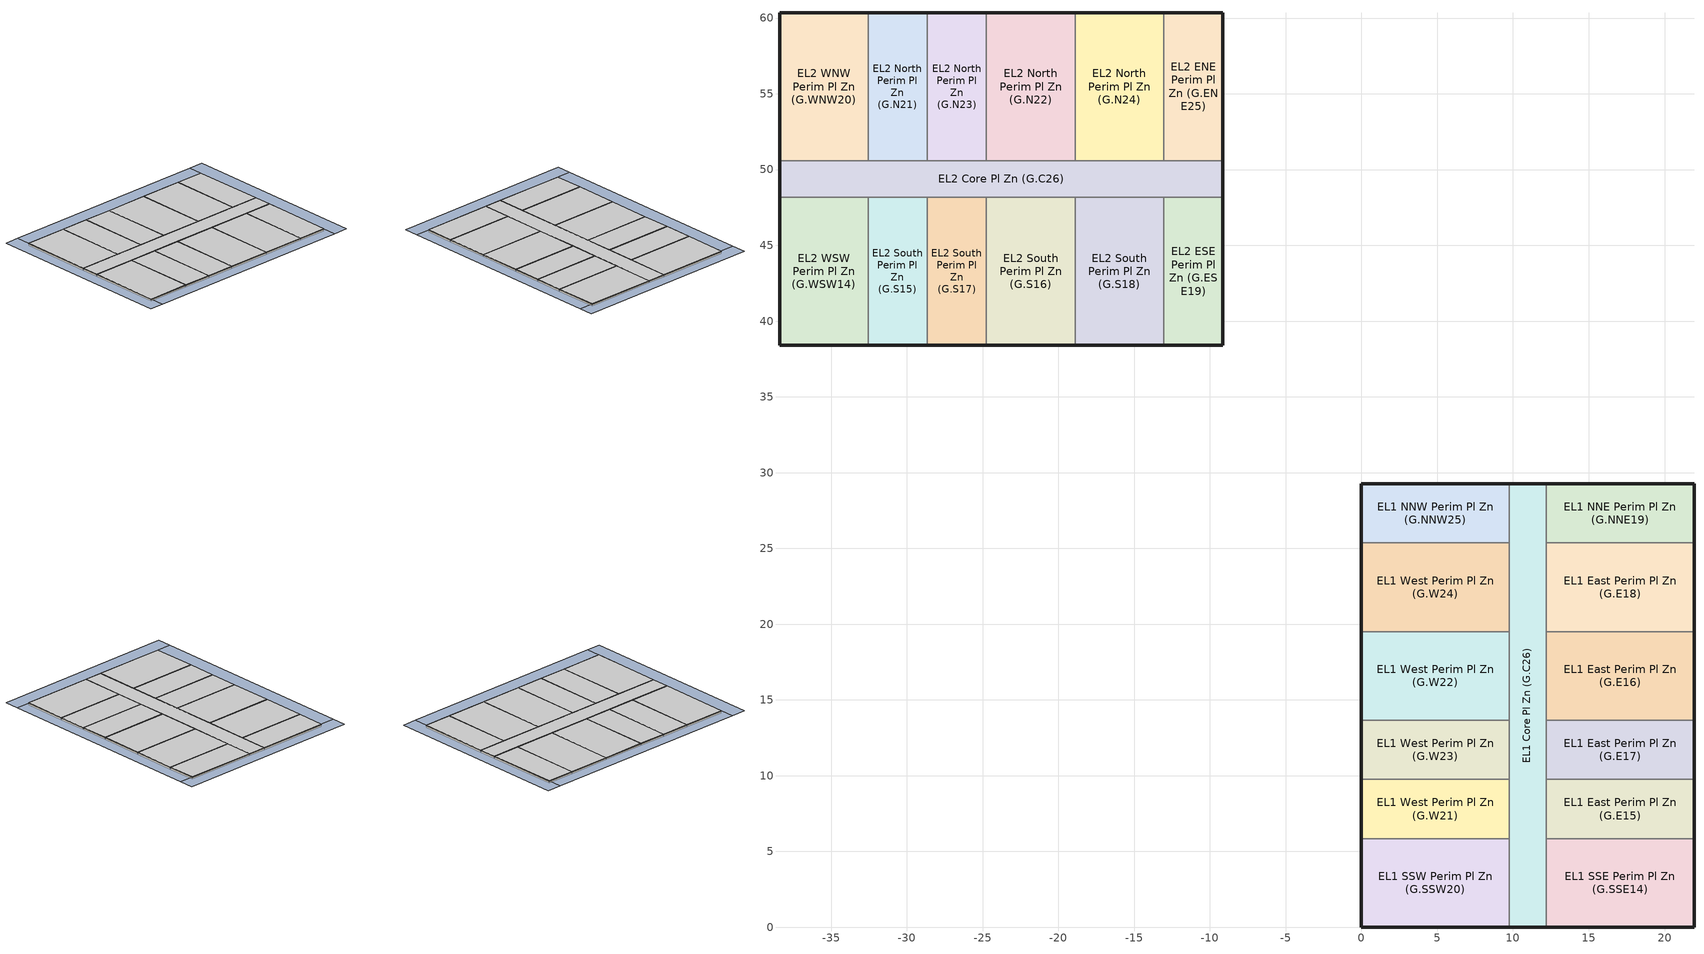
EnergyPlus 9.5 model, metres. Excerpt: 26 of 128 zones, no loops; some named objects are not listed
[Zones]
EL1 Core Pl Zn (G.C26)
 floor to EL1 Core Zn (G.C13) (EL1 Ceilg Construction-mirror): 12.19,29.26 12.19,0 9.75,0 9.75,29.26 z2.56
 wall outside (Exterior Wall): 12.19,29.26 9.75,29.26 / 9.75,0 12.19,0 z2.56:2.9
 wall to EL1 NNW Perim Pl Zn (G.NNW25) (EL1 IWall Construction-mirror): 9.75,29.26 9.75,25.36 z2.56:2.9
 wall to EL1 SSW Perim Pl Zn (G.SSW20) (EL1 IWall Construction-mirror): 9.75,5.85 9.75,0 z2.56:2.9
 wall to EL1 West Perim Pl Zn (G.W21) (EL1 IWall Construction-mirror): 9.75,9.75 9.75,5.85 z2.56:2.9
 wall to EL1 West Perim Pl Zn (G.W22) (EL1 IWall Construction-mirror): 9.75,19.51 9.75,13.66 z2.56:2.9
 wall to EL1 West Perim Pl Zn (G.W23) (EL1 IWall Construction-mirror): 9.75,13.66 9.75,9.75 z2.56:2.9
 wall to EL1 West Perim Pl Zn (G.W24) (EL1 IWall Construction-mirror): 9.75,25.36 9.75,19.51 z2.56:2.9
 wall to EL1 East Perim Pl Zn (G.E15) (EL1 IWall Construction-mirror): 12.19,5.85 12.19,9.75 z2.56:2.9
 wall to EL1 East Perim Pl Zn (G.E16) (EL1 IWall Construction-mirror): 12.19,13.66 12.19,19.51 z2.56:2.9
 wall to EL1 East Perim Pl Zn (G.E17) (EL1 IWall Construction-mirror): 12.19,9.75 12.19,13.66 z2.56:2.9
 wall to EL1 East Perim Pl Zn (G.E18) (EL1 IWall Construction-mirror): 12.19,19.51 12.19,25.36 z2.56:2.9
 wall to EL1 NNE Perim Pl Zn (G.NNE19) (EL1 IWall Construction-mirror): 12.19,25.36 12.19,29.26 z2.56:2.9
 wall to EL1 SSE Perim Pl Zn (G.SSE14) (EL1 IWall Construction-mirror): 12.19,0 12.19,5.85 z2.56:2.9
 ceiling to EL1 Core Zn (T.C39) (EL1 IFlr Construction-mirror): 9.75,29.26 9.75,0 12.19,0 12.19,29.26 z2.9
EL1 East Perim Pl Zn (G.E15)
 floor to EL1 East Perim Zn (G.E2) (EL1 Ceilg Construction-mirror): 21.95,9.75 21.95,5.85 12.19,5.85 12.19,9.75 z2.56
 wall outside (Exterior Wall): 21.95,5.85 21.95,9.75 z2.56:2.9
 wall to EL1 East Perim Pl Zn (G.E17) (EL1 IWall Construction): 21.95,9.75 12.19,9.75 z2.56:2.9
 wall to EL1 SSE Perim Pl Zn (G.SSE14) (EL1 IWall Construction-mirror): 12.19,5.85 21.95,5.85 z2.56:2.9
 ceiling to EL1 East Perim Zn (T.E28) (EL1 IFlr Construction-mirror): 12.19,9.75 12.19,5.85 21.95,5.85 21.95,9.75 z2.9
EL1 East Perim Pl Zn (G.E16)
 floor to EL1 East Perim Zn (G.E3) (EL1 Ceilg Construction-mirror): 21.95,19.51 21.95,13.66 12.19,13.66 12.19,19.51 z2.56
 wall outside (Exterior Wall): 21.95,13.66 21.95,19.51 z2.56:2.9
 wall to EL1 East Perim Pl Zn (G.E18) (EL1 IWall Construction): 21.95,19.51 12.19,19.51 z2.56:2.9
 wall to EL1 East Perim Pl Zn (G.E17) (EL1 IWall Construction): 12.19,13.66 21.95,13.66 z2.56:2.9
 ceiling to EL1 East Perim Zn (T.E29) (EL1 IFlr Construction-mirror): 12.19,19.51 12.19,13.66 21.95,13.66 21.95,19.51 z2.9
EL1 East Perim Pl Zn (G.E17)
 floor to EL1 East Perim Zn (G.E4) (EL1 Ceilg Construction-mirror): 21.95,13.66 21.95,9.75 12.19,9.75 12.19,13.66 z2.56
 wall outside (Exterior Wall): 21.95,9.75 21.95,13.66 z2.56:2.9
 ceiling to EL1 East Perim Zn (T.E30) (EL1 IFlr Construction-mirror): 12.19,13.66 12.19,9.75 21.95,9.75 21.95,13.66 z2.9
EL1 East Perim Pl Zn (G.E18)
 floor to EL1 East Perim Zn (G.E5) (EL1 Ceilg Construction-mirror): 21.95,25.36 21.95,19.51 12.19,19.51 12.19,25.36 z2.56
 wall outside (Exterior Wall): 21.95,19.51 21.95,25.36 z2.56:2.9
 wall to EL1 NNE Perim Pl Zn (G.NNE19) (EL1 IWall Construction): 21.95,25.36 12.19,25.36 z2.56:2.9
 ceiling to EL1 East Perim Zn (T.E31) (EL1 IFlr Construction-mirror): 12.19,25.36 12.19,19.51 21.95,19.51 21.95,25.36 z2.9
EL1 NNE Perim Pl Zn (G.NNE19)
 floor to EL1 NNE Perim Zn (G.NNE6) (EL1 Ceilg Construction-mirror): 21.95,29.26 21.95,25.36 12.19,25.36 12.19,29.26 z2.56
 wall outside (Exterior Wall): 21.95,25.36 21.95,29.26 12.19,29.26 z2.56:2.9
 ceiling to EL1 NNE Perim Zn (T.NNE32) (EL1 IFlr Construction-mirror): 12.19,29.26 12.19,25.36 21.95,25.36 21.95,29.26 z2.9
EL1 NNW Perim Pl Zn (G.NNW25)
 floor to EL1 NNW Perim Zn (G.NNW12) (EL1 Ceilg Construction-mirror): 9.75,29.26 9.75,25.36 0,25.36 0,29.26 z2.56
 wall outside (Exterior Wall): 9.75,29.26 0,29.26 0,25.36 z2.56:2.9
 wall to EL1 West Perim Pl Zn (G.W24) (EL1 IWall Construction-mirror): 0,25.36 9.75,25.36 z2.56:2.9
 ceiling to EL1 NNW Perim Zn (T.NNW38) (EL1 IFlr Construction-mirror): 0,29.26 0,25.36 9.75,25.36 9.75,29.26 z2.9
EL1 SSE Perim Pl Zn (G.SSE14)
 floor to EL1 SSE Perim Zn (G.SSE1) (EL1 Ceilg Construction-mirror): 21.95,5.85 21.95,0 12.19,0 12.19,5.85 z2.56
 wall outside (Exterior Wall): 12.19,0 21.95,0 21.95,5.85 z2.56:2.9
 ceiling to EL1 SSE Perim Zn (T.SSE27) (EL1 IFlr Construction-mirror): 12.19,5.85 12.19,0 21.95,0 21.95,5.85 z2.9
EL1 SSW Perim Pl Zn (G.SSW20)
 floor to EL1 SSW Perim Zn (G.SSW7) (EL1 Ceilg Construction-mirror): 9.75,5.85 9.75,0 0,0 0,5.85 z2.56
 wall outside (Exterior Wall): 0,5.85 0,0 9.75,0 z2.56:2.9
 wall to EL1 West Perim Pl Zn (G.W21) (EL1 IWall Construction): 9.75,5.85 0,5.85 z2.56:2.9
 ceiling to EL1 SSW Perim Zn (T.SSW33) (EL1 IFlr Construction-mirror): 0,5.85 0,0 9.75,0 9.75,5.85 z2.9
EL1 West Perim Pl Zn (G.W21)
 floor to EL1 West Perim Zn (G.W8) (EL1 Ceilg Construction-mirror): 9.75,9.75 9.75,5.85 0,5.85 0,9.75 z2.56
 wall outside (Exterior Wall): 0,9.75 0,5.85 z2.56:2.9
 wall to EL1 West Perim Pl Zn (G.W23) (EL1 IWall Construction): 9.75,9.75 0,9.75 z2.56:2.9
 ceiling to EL1 West Perim Zn (T.W34) (EL1 IFlr Construction-mirror): 0,9.75 0,5.85 9.75,5.85 9.75,9.75 z2.9
EL1 West Perim Pl Zn (G.W22)
 floor to EL1 West Perim Zn (G.W9) (EL1 Ceilg Construction-mirror): 9.75,19.51 9.75,13.66 0,13.66 0,19.51 z2.56
 wall outside (Exterior Wall): 0,19.51 0,13.66 z2.56:2.9
 wall to EL1 West Perim Pl Zn (G.W24) (EL1 IWall Construction): 9.75,19.51 0,19.51 z2.56:2.9
 wall to EL1 West Perim Pl Zn (G.W23) (EL1 IWall Construction): 0,13.66 9.75,13.66 z2.56:2.9
 ceiling to EL1 West Perim Zn (T.W35) (EL1 IFlr Construction-mirror): 0,19.51 0,13.66 9.75,13.66 9.75,19.51 z2.9
EL1 West Perim Pl Zn (G.W23)
 floor to EL1 West Perim Zn (G.W10) (EL1 Ceilg Construction-mirror): 9.75,13.66 9.75,9.75 0,9.75 0,13.66 z2.56
 wall outside (Exterior Wall): 0,13.66 0,9.75 z2.56:2.9
 ceiling to EL1 West Perim Zn (T.W36) (EL1 IFlr Construction-mirror): 0,13.66 0,9.75 9.75,9.75 9.75,13.66 z2.9
EL1 West Perim Pl Zn (G.W24)
 floor to EL1 West Perim Zn (G.W11) (EL1 Ceilg Construction-mirror): 9.75,25.36 9.75,19.51 0,19.51 0,25.36 z2.56
 wall outside (Exterior Wall): 0,25.36 0,19.51 z2.56:2.9
 ceiling to EL1 West Perim Zn (T.W37) (EL1 IFlr Construction-mirror): 0,25.36 0,19.51 9.75,19.51 9.75,25.36 z2.9
EL2 Core Pl Zn (G.C26)
 floor to EL2 Core Zn (G.C13) (EL1 Ceilg Construction-mirror): -9.14,50.6 -9.14,48.16 -38.4,48.16 -38.4,50.6 z2.56
 wall outside (Exterior Wall): -9.14,48.16 -9.14,50.6 / -38.4,50.6 -38.4,48.16 z2.56:2.9
 wall to EL2 ESE Perim Pl Zn (G.ESE19) (EL1 IWall Construction-mirror): -13.05,48.16 -9.14,48.16 z2.56:2.9
 wall to EL2 South Perim Pl Zn (G.S15) (EL1 IWall Construction-mirror): -32.55,48.16 -28.65,48.16 z2.56:2.9
 wall to EL2 South Perim Pl Zn (G.S16) (EL1 IWall Construction-mirror): -24.75,48.16 -18.9,48.16 z2.56:2.9
 wall to EL2 South Perim Pl Zn (G.S17) (EL1 IWall Construction-mirror): -28.65,48.16 -24.75,48.16 z2.56:2.9
 wall to EL2 South Perim Pl Zn (G.S18) (EL1 IWall Construction-mirror): -18.9,48.16 -13.05,48.16 z2.56:2.9
 wall to EL2 WSW Perim Pl Zn (G.WSW14) (EL1 IWall Construction-mirror): -38.4,48.16 -32.55,48.16 z2.56:2.9
 wall to EL2 ENE Perim Pl Zn (G.ENE25) (EL1 IWall Construction-mirror): -9.14,50.6 -13.05,50.6 z2.56:2.9
 wall to EL2 North Perim Pl Zn (G.N21) (EL1 IWall Construction-mirror): -28.65,50.6 -32.55,50.6 z2.56:2.9
 wall to EL2 North Perim Pl Zn (G.N22) (EL1 IWall Construction-mirror): -18.9,50.6 -24.75,50.6 z2.56:2.9
 wall to EL2 North Perim Pl Zn (G.N23) (EL1 IWall Construction-mirror): -24.75,50.6 -28.65,50.6 z2.56:2.9
 wall to EL2 North Perim Pl Zn (G.N24) (EL1 IWall Construction-mirror): -13.05,50.6 -18.9,50.6 z2.56:2.9
 wall to EL2 WNW Perim Pl Zn (G.WNW20) (EL1 IWall Construction-mirror): -32.55,50.6 -38.4,50.6 z2.56:2.9
 ceiling to EL2 Core Zn (T.C39) (EL1 IFlr Construction-mirror): -38.4,50.6 -38.4,48.16 -9.14,48.16 -9.14,50.6 z2.9
EL2 ENE Perim Pl Zn (G.ENE25)
 floor to EL2 ENE Perim Zn (G.ENE12) (EL1 Ceilg Construction-mirror): -9.14,60.35 -9.14,50.6 -13.05,50.6 -13.05,60.35 z2.56
 wall outside (Exterior Wall): -9.14,50.6 -9.14,60.35 -13.05,60.35 z2.56:2.9
 wall to EL2 North Perim Pl Zn (G.N24) (EL1 IWall Construction-mirror): -13.05,60.35 -13.05,50.6 z2.56:2.9
 ceiling to EL2 ENE Perim Zn (T.ENE38) (EL1 IFlr Construction-mirror): -13.05,60.35 -13.05,50.6 -9.14,50.6 -9.14,60.35 z2.9
EL2 ESE Perim Pl Zn (G.ESE19)
 floor to EL2 ESE Perim Zn (G.ESE6) (EL1 Ceilg Construction-mirror): -9.14,48.16 -9.14,38.4 -13.05,38.4 -13.05,48.16 z2.56
 wall outside (Exterior Wall): -13.05,38.4 -9.14,38.4 -9.14,48.16 z2.56:2.9
 wall to EL2 South Perim Pl Zn (G.S18) (EL1 IWall Construction-mirror): -13.05,48.16 -13.05,38.4 z2.56:2.9
 ceiling to EL2 ESE Perim Zn (T.ESE32) (EL1 IFlr Construction-mirror): -13.05,48.16 -13.05,38.4 -9.14,38.4 -9.14,48.16 z2.9
EL2 North Perim Pl Zn (G.N21)
 floor to EL2 North Perim Zn (G.N8) (EL1 Ceilg Construction-mirror): -28.65,60.35 -28.65,50.6 -32.55,50.6 -32.55,60.35 z2.56
 wall outside (Exterior Wall): -28.65,60.35 -32.55,60.35 z2.56:2.9
 wall to EL2 North Perim Pl Zn (G.N23) (EL1 IWall Construction): -28.65,50.6 -28.65,60.35 z2.56:2.9
 wall to EL2 WNW Perim Pl Zn (G.WNW20) (EL1 IWall Construction-mirror): -32.55,60.35 -32.55,50.6 z2.56:2.9
 ceiling to EL2 North Perim Zn (T.N34) (EL1 IFlr Construction-mirror): -32.55,60.35 -32.55,50.6 -28.65,50.6 -28.65,60.35 z2.9
EL2 North Perim Pl Zn (G.N22)
 floor to EL2 North Perim Zn (G.N9) (EL1 Ceilg Construction-mirror): -18.9,60.35 -18.9,50.6 -24.75,50.6 -24.75,60.35 z2.56
 wall outside (Exterior Wall): -18.9,60.35 -24.75,60.35 z2.56:2.9
 wall to EL2 North Perim Pl Zn (G.N24) (EL1 IWall Construction): -18.9,50.6 -18.9,60.35 z2.56:2.9
 wall to EL2 North Perim Pl Zn (G.N23) (EL1 IWall Construction): -24.75,60.35 -24.75,50.6 z2.56:2.9
 ceiling to EL2 North Perim Zn (T.N35) (EL1 IFlr Construction-mirror): -24.75,60.35 -24.75,50.6 -18.9,50.6 -18.9,60.35 z2.9
EL2 North Perim Pl Zn (G.N23)
 floor to EL2 North Perim Zn (G.N10) (EL1 Ceilg Construction-mirror): -24.75,60.35 -24.75,50.6 -28.65,50.6 -28.65,60.35 z2.56
 wall outside (Exterior Wall): -24.75,60.35 -28.65,60.35 z2.56:2.9
 ceiling to EL2 North Perim Zn (T.N36) (EL1 IFlr Construction-mirror): -28.65,60.35 -28.65,50.6 -24.75,50.6 -24.75,60.35 z2.9
EL2 North Perim Pl Zn (G.N24)
 floor to EL2 North Perim Zn (G.N11) (EL1 Ceilg Construction-mirror): -13.05,60.35 -13.05,50.6 -18.9,50.6 -18.9,60.35 z2.56
 wall outside (Exterior Wall): -13.05,60.35 -18.9,60.35 z2.56:2.9
 ceiling to EL2 North Perim Zn (T.N37) (EL1 IFlr Construction-mirror): -18.9,60.35 -18.9,50.6 -13.05,50.6 -13.05,60.35 z2.9
EL2 South Perim Pl Zn (G.S15)
 floor to EL2 South Perim Zn (G.S2) (EL1 Ceilg Construction-mirror): -28.65,48.16 -28.65,38.4 -32.55,38.4 -32.55,48.16 z2.56
 wall outside (Exterior Wall): -32.55,38.4 -28.65,38.4 z2.56:2.9
 wall to EL2 South Perim Pl Zn (G.S17) (EL1 IWall Construction): -28.65,38.4 -28.65,48.16 z2.56:2.9
 wall to EL2 WSW Perim Pl Zn (G.WSW14) (EL1 IWall Construction-mirror): -32.55,48.16 -32.55,38.4 z2.56:2.9
 ceiling to EL2 South Perim Zn (T.S28) (EL1 IFlr Construction-mirror): -32.55,48.16 -32.55,38.4 -28.65,38.4 -28.65,48.16 z2.9
EL2 South Perim Pl Zn (G.S16)
 floor to EL2 South Perim Zn (G.S3) (EL1 Ceilg Construction-mirror): -18.9,48.16 -18.9,38.4 -24.75,38.4 -24.75,48.16 z2.56
 wall outside (Exterior Wall): -24.75,38.4 -18.9,38.4 z2.56:2.9
 wall to EL2 South Perim Pl Zn (G.S18) (EL1 IWall Construction): -18.9,38.4 -18.9,48.16 z2.56:2.9
 wall to EL2 South Perim Pl Zn (G.S17) (EL1 IWall Construction): -24.75,48.16 -24.75,38.4 z2.56:2.9
 ceiling to EL2 South Perim Zn (T.S29) (EL1 IFlr Construction-mirror): -24.75,48.16 -24.75,38.4 -18.9,38.4 -18.9,48.16 z2.9
EL2 South Perim Pl Zn (G.S17)
 floor to EL2 South Perim Zn (G.S4) (EL1 Ceilg Construction-mirror): -24.75,48.16 -24.75,38.4 -28.65,38.4 -28.65,48.16 z2.56
 wall outside (Exterior Wall): -28.65,38.4 -24.75,38.4 z2.56:2.9
 ceiling to EL2 South Perim Zn (T.S30) (EL1 IFlr Construction-mirror): -28.65,48.16 -28.65,38.4 -24.75,38.4 -24.75,48.16 z2.9
EL2 South Perim Pl Zn (G.S18)
 floor to EL2 South Perim Zn (G.S5) (EL1 Ceilg Construction-mirror): -13.05,48.16 -13.05,38.4 -18.9,38.4 -18.9,48.16 z2.56
 wall outside (Exterior Wall): -18.9,38.4 -13.05,38.4 z2.56:2.9
 ceiling to EL2 South Perim Zn (T.S31) (EL1 IFlr Construction-mirror): -18.9,48.16 -18.9,38.4 -13.05,38.4 -13.05,48.16 z2.9
EL2 WNW Perim Pl Zn (G.WNW20)
 floor to EL2 WNW Perim Zn (G.WNW7) (EL1 Ceilg Construction-mirror): -32.55,60.35 -32.55,50.6 -38.4,50.6 -38.4,60.35 z2.56
 wall outside (Exterior Wall): -32.55,60.35 -38.4,60.35 -38.4,50.6 z2.56:2.9
 ceiling to EL2 WNW Perim Zn (T.WNW33) (EL1 IFlr Construction-mirror): -38.4,60.35 -38.4,50.6 -32.55,50.6 -32.55,60.35 z2.9
EL2 WSW Perim Pl Zn (G.WSW14)
 floor to EL2 WSW Perim Zn (G.WSW1) (EL1 Ceilg Construction-mirror): -32.55,48.16 -32.55,38.4 -38.4,38.4 -38.4,48.16 z2.56
 wall outside (Exterior Wall): -38.4,48.16 -38.4,38.4 -32.55,38.4 z2.56:2.9
 ceiling to EL2 WSW Perim Zn (T.WSW27) (EL1 IFlr Construction-mirror): -38.4,48.16 -38.4,38.4 -32.55,38.4 -32.55,48.16 z2.9
shading: -9.14,62.33 -9.14,60.35 -38.4,60.35 -38.4,62.33 z2.9; -38.4,62.33 -38.4,36.42 -40.39,36.42 -40.39,62.33 z2.9; -7.16,62.33 -7.16,36.42 -9.14,36.42 -9.14,62.33 z2.9; -9.14,38.4 -9.14,36.42 -38.4,36.42 -38.4,38.4 z2.9; 23.93,31.24 23.93,29.26 -1.98,29.26 -1.98,31.24 z2.9; 0,29.26 0,0 -1.98,0 -1.98,29.26 z2.9; 23.93,0 23.93,-1.98 -1.98,-1.98 -1.98,0 z2.9; 23.93,29.26 23.93,0 21.95,0 21.95,29.26 z2.9
[Site:Location]
Location=CA_EUREKA_USA Design_Conditions; Latitude {N+ S-}=40.8; Longitude {W- E+}=-124.17; Time Zone Relative to GMT {GMT+/-}=-8; Elevation {m}=18
[SizingPeriod:DesignDay] Day of Month=21; Dry-Bulb Temperature Range Modifier Type=DefaultMultipliers; Humidity Condition Type=Wetbulb; Barometric Pressure {Pa}=101109; Rain {Yes/No}=No; Snow on ground {Yes/No}=No; Daylight Savings Time Indicator=No
Name | Month | Day Type | Maximum Dry-Bulb Temperature {C} | Daily Dry-Bulb Temperature Range {C} | Wetbulb at Maximum Dry-Bulb {C} | Wind Speed {m/s} design conditions vs. traditional 6.71 m/s (15 mph) | Wind Direction {Degrees; N=0, S=180} | Solar Model Indicator | Clearness {0.0 to 1.1} | Wind Speed {m/s} design conditions vs. traditional 3.35 m/s (7mph) | ASHRAE Clear Sky Optical Depth for Beam Irradiance (taub) | ASHRAE Clear Sky Optical Depth for Diffuse Irradiance (taud)
CA_EUREKA Ann Htg 99.6% Condns DB | 12 | WinterDesignDay | 0.7 | 0 | 0.7 | 1.5 | 100 | ASHRAEClearSky | 0
CA_EUREKA Ann Clg .4% Condns DB=>MWB | 8 | SummerDesignDay | 20.1 | 4.5 | 15.1 |  | 320 | ASHRAETau |  | 4.2 | 0.327 | 2.581
[Site:WaterMainsTemperature]
CorrelationFromWeatherFile
[Building]
MFm+dxgf+existing: North Axis {deg}=0; Terrain=Suburbs; Loads Convergence Tolerance Value {W}=0.04; Temperature Convergence Tolerance Value {deltaC}=0.4; Solar Distribution=FullExterior; Maximum Number of Warmup Days=40; Minimum Number of Warmup Days=10
[Construction]
Exterior Wall: syn_stucco, wall_insulation_layer, OSB_7/16in, wall_consol_layer, Drywall_1/2in
EL1 IWall Construction; EL1 IWall Construction-mirror: GypBd 1/2in (GP01), EL1 IWall Cons Mat 2 (0.91), GypBd 1/2in (GP01)
EL1 IFlr Construction-mirror: Carpet & Fiber Pad (CP01), Plywd 1in (PW06)
EL1 Ceilg Construction-mirror: Drywall_1/2in, ceil_consol_layer
[Material]
Name | Roughness | Thickness {m} | Conductivity {W/m-K} | Density {kg/m3} | Specific Heat {J/kg-K}
GypBd 1/2in (GP01) | Rough | 0.0128016 | 0.160159 | 800.925 | 837.36
Plywd 1in (PW06) | Rough | 0.0252984 | 0.115363 | 544.629 | 1214.172
syn_stucco | MediumSmooth | 0.003048 | 8.65E-02 | 400 | 878.64
Drywall_1/2in | MediumSmooth | 0.0127 | 0.16009 | 800.923 | 1087.84
OSB_7/16in | MediumSmooth | 0.0111125 | 0.1163 | 544.627 | 1213.36
wall_insulation_layer | Rough | 0.0508 | 0.02884 | 120.801 | 1036.26
wall_consol_layer | Rough | 0.0767907 | 0.0419186 | 120.801 | 1036.26
ceil_consol_layer | Rough | 0.283882 | 0.0476386 | 41.9286 | 776.251
[Material:NoMass] Roughness=Rough
Name | Thermal Resistance {m2-K/W}
EL1 IWall Cons Mat 2 (0.91) | 0.160211
Carpet & Fiber Pad (CP01) | 0.366197
[OtherEquipment] Fuel Type=None; Design Level Calculation Method=EquipmentLevel; Design Level {W}=0; Fraction Radiant=0; Fraction Lost=0
Name | Zone | Schedule | Fraction Latent
SupplyDuctConductionToEL1 SSE Perim Pl Zn (G.SSE14); ReturnDuctConductionToEL1 SSE Perim Pl Zn (G.SSE14); SupplySensibleLeakageToEL1 SSE Perim Pl Zn (G.SSE14) | EL1 SSE Perim Pl Zn (G.SSE14) | EL1 SSE Perim Zn (G.SSE1) Duct Loss Sch | 0
SupplyLatentLeakageToEL1 SSE Perim Pl Zn (G.SSE14) | EL1 SSE Perim Pl Zn (G.SSE14) | EL1 SSE Perim Zn (G.SSE1) Duct Loss Sch | 1
SupplyDuctConductionToEL1 East Perim Pl Zn (G.E16); ReturnDuctConductionToEL1 East Perim Pl Zn (G.E16); SupplySensibleLeakageToEL1 East Perim Pl Zn (G.E16) | EL1 East Perim Pl Zn (G.E16) | EL1 East Perim Zn (G.E3) Duct Loss Sch | 0
SupplyLatentLeakageToEL1 East Perim Pl Zn (G.E16) | EL1 East Perim Pl Zn (G.E16) | EL1 East Perim Zn (G.E3) Duct Loss Sch | 1
SupplyDuctConductionToEL1 East Perim Pl Zn (G.E18); ReturnDuctConductionToEL1 East Perim Pl Zn (G.E18); SupplySensibleLeakageToEL1 East Perim Pl Zn (G.E18) | EL1 East Perim Pl Zn (G.E18) | EL1 East Perim Zn (G.E5) Duct Loss Sch | 0
SupplyLatentLeakageToEL1 East Perim Pl Zn (G.E18) | EL1 East Perim Pl Zn (G.E18) | EL1 East Perim Zn (G.E5) Duct Loss Sch | 1
SupplyDuctConductionToEL1 SSW Perim Pl Zn (G.SSW20); ReturnDuctConductionToEL1 SSW Perim Pl Zn (G.SSW20); SupplySensibleLeakageToEL1 SSW Perim Pl Zn (G.SSW20) | EL1 SSW Perim Pl Zn (G.SSW20) | EL1 SSW Perim Zn (G.SSW7) Duct Loss Sch | 0
SupplyLatentLeakageToEL1 SSW Perim Pl Zn (G.SSW20) | EL1 SSW Perim Pl Zn (G.SSW20) | EL1 SSW Perim Zn (G.SSW7) Duct Loss Sch | 1
SupplyDuctConductionToEL1 West Perim Pl Zn (G.W22); ReturnDuctConductionToEL1 West Perim Pl Zn (G.W22); SupplySensibleLeakageToEL1 West Perim Pl Zn (G.W22) | EL1 West Perim Pl Zn (G.W22) | EL1 West Perim Zn (G.W9) Duct Loss Sch | 0
SupplyLatentLeakageToEL1 West Perim Pl Zn (G.W22) | EL1 West Perim Pl Zn (G.W22) | EL1 West Perim Zn (G.W9) Duct Loss Sch | 1
SupplyDuctConductionToEL1 West Perim Pl Zn (G.W24); ReturnDuctConductionToEL1 West Perim Pl Zn (G.W24); SupplySensibleLeakageToEL1 West Perim Pl Zn (G.W24) | EL1 West Perim Pl Zn (G.W24) | EL1 West Perim Zn (G.W11) Duct Loss Sch | 0
SupplyLatentLeakageToEL1 West Perim Pl Zn (G.W24) | EL1 West Perim Pl Zn (G.W24) | EL1 West Perim Zn (G.W11) Duct Loss Sch | 1
SupplyDuctConductionToEL2 WSW Perim Pl Zn (G.WSW14); ReturnDuctConductionToEL2 WSW Perim Pl Zn (G.WSW14); SupplySensibleLeakageToEL2 WSW Perim Pl Zn (G.WSW14) | EL2 WSW Perim Pl Zn (G.WSW14) | EL2 WSW Perim Zn (G.WSW1) Duct Loss Sch | 0
SupplyLatentLeakageToEL2 WSW Perim Pl Zn (G.WSW14) | EL2 WSW Perim Pl Zn (G.WSW14) | EL2 WSW Perim Zn (G.WSW1) Duct Loss Sch | 1
SupplyDuctConductionToEL2 South Perim Pl Zn (G.S16); ReturnDuctConductionToEL2 South Perim Pl Zn (G.S16); SupplySensibleLeakageToEL2 South Perim Pl Zn (G.S16) | EL2 South Perim Pl Zn (G.S16) | EL2 South Perim Zn (G.S3) Duct Loss Sch | 0
SupplyLatentLeakageToEL2 South Perim Pl Zn (G.S16) | EL2 South Perim Pl Zn (G.S16) | EL2 South Perim Zn (G.S3) Duct Loss Sch | 1
SupplyDuctConductionToEL2 South Perim Pl Zn (G.S18); ReturnDuctConductionToEL2 South Perim Pl Zn (G.S18); SupplySensibleLeakageToEL2 South Perim Pl Zn (G.S18) | EL2 South Perim Pl Zn (G.S18) | EL2 South Perim Zn (G.S5) Duct Loss Sch | 0
SupplyLatentLeakageToEL2 South Perim Pl Zn (G.S18) | EL2 South Perim Pl Zn (G.S18) | EL2 South Perim Zn (G.S5) Duct Loss Sch | 1
SupplyDuctConductionToEL2 North Perim Pl Zn (G.N24); ReturnDuctConductionToEL2 North Perim Pl Zn (G.N24); SupplySensibleLeakageToEL2 North Perim Pl Zn (G.N24) | EL2 North Perim Pl Zn (G.N24) | EL2 North Perim Zn (G.N11) Duct Loss Sch | 0
SupplyLatentLeakageToEL2 North Perim Pl Zn (G.N24) | EL2 North Perim Pl Zn (G.N24) | EL2 North Perim Zn (G.N11) Duct Loss Sch | 1
SupplyDuctConductionToEL2 North Perim Pl Zn (G.N22); ReturnDuctConductionToEL2 North Perim Pl Zn (G.N22); SupplySensibleLeakageToEL2 North Perim Pl Zn (G.N22) | EL2 North Perim Pl Zn (G.N22) | EL2 North Perim Zn (G.N9) Duct Loss Sch | 0
SupplyLatentLeakageToEL2 North Perim Pl Zn (G.N22) | EL2 North Perim Pl Zn (G.N22) | EL2 North Perim Zn (G.N9) Duct Loss Sch | 1
SupplyDuctConductionToEL2 WNW Perim Pl Zn (G.WNW20); ReturnDuctConductionToEL2 WNW Perim Pl Zn (G.WNW20); SupplySensibleLeakageToEL2 WNW Perim Pl Zn (G.WNW20) | EL2 WNW Perim Pl Zn (G.WNW20) | EL2 WNW Perim Zn (G.WNW7) Duct Loss Sch | 0
SupplyLatentLeakageToEL2 WNW Perim Pl Zn (G.WNW20) | EL2 WNW Perim Pl Zn (G.WNW20) | EL2 WNW Perim Zn (G.WNW7) Duct Loss Sch | 1
[EnergyManagementSystem:Actuator]
Qleak_sToEL2NorthPerimPlZnGN22: SupplySensibleLeakageToEL2 North Perim Pl Zn (G.N22); OtherEquipment; Power Level
LatentLeakageToEL2NorthPerimPlZnGN22: SupplyLatentLeakageToEL2 North Perim Pl Zn (G.N22); OtherEquipment; Power Level
Qleak_r_sDXFGEL2G_N9: ReturnSensibleLeakageEquipDXFG EL2 G_N9; OtherEquipment; Power Level
Qleak_r_lDXFGEL2G_N9: ReturnLatentLeakageEquipDXFG EL2 G_N9; OtherEquipment; Power Level
VEL2NorthPerimPlZnGN22ToEL2NorthPerimZnGN9: EL2 North Perim Pl Zn (G.N22)ToEL2 North Perim Zn (G.N9)Mixing; ZoneMixing; Air Exchange Flow Rate
VEL2NorthPerimZnGN9ToEL2NorthPerimPlZnGN22: EL2 North Perim Zn (G.N9)ToEL2 North Perim Pl Zn (G.N22)Mixing; ZoneMixing; Air Exchange Flow Rate
Qleak_s_sEL2NorthPerimZnTN35: SupplySensibleLeakageToEL2 North Perim Zn (T.N35); OtherEquipment; Power Level
Qleak_s_lEL2NorthPerimZnTN35: SupplyLatentLeakageToEL2 North Perim Zn (T.N35); OtherEquipment; Power Level
Qduct_sToEL2NorthPerimZnTN35: SupplyDuctConductionToEL2 North Perim Zn (T.N35); OtherEquipment; Power Level
Qduct_sToEL2NorthPerimAtZnTN48: SupplyDuctConductionToEL2 North Perim At Zn (T.N48); OtherEquipment; Power Level
Qduct_rToPlenumDXFGEL2T_N35: ReturnDuctConductionToPlenumDXFG EL2 T_N35; OtherEquipment; Power Level
Qduct_rToEL2NorthPerimAtZnTN48: ReturnDuctConductionToEL2 North Perim At Zn (T.N48); OtherEquipment; Power Level
Qleak_sToEL2NorthPerimAtZnTN48: SupplySensibleLeakageToEL2 North Perim At Zn (T.N48); OtherEquipment; Power Level
LatentLeakageToEL2NorthPerimAtZnTN48: SupplyLatentLeakageToEL2 North Perim At Zn (T.N48); OtherEquipment; Power Level
Qleak_r_sDXFGEL2T_N35: ReturnSensibleLeakageEquipDXFG EL2 T_N35; OtherEquipment; Power Level
Qleak_r_lDXFGEL2T_N35: ReturnLatentLeakageEquipDXFG EL2 T_N35; OtherEquipment; Power Level
VEL2NorthPerimAtZnTN48ToEL2NorthPerimZnTN35: EL2 North Perim At Zn (T.N48)ToEL2 North Perim Zn (T.N35)Mixing; ZoneMixing; Air Exchange Flow Rate
VEL2NorthPerimZnTN35ToEL2NorthPerimAtZnTN48: EL2 North Perim Zn (T.N35)ToEL2 North Perim At Zn (T.N48)Mixing; ZoneMixing; Air Exchange Flow Rate
Qleak_s_sEL2WNWPerimZnGWNW7: SupplySensibleLeakageToEL2 WNW Perim Zn (G.WNW7); OtherEquipment; Power Level
Qleak_s_lEL2WNWPerimZnGWNW7: SupplyLatentLeakageToEL2 WNW Perim Zn (G.WNW7); OtherEquipment; Power Level
Qduct_sToEL2WNWPerimZnGWNW7: SupplyDuctConductionToEL2 WNW Perim Zn (G.WNW7); OtherEquipment; Power Level
Qduct_sToEL2WNWPerimPlZnGWNW20: SupplyDuctConductionToEL2 WNW Perim Pl Zn (G.WNW20); OtherEquipment; Power Level
Qduct_rToPlenumDXFGEL2G_WNW7: ReturnDuctConductionToPlenumDXFG EL2 G_WNW7; OtherEquipment; Power Level
Qduct_rToEL2WNWPerimPlZnGWNW20: ReturnDuctConductionToEL2 WNW Perim Pl Zn (G.WNW20); OtherEquipment; Power Level
Qleak_sToEL2WNWPerimPlZnGWNW20: SupplySensibleLeakageToEL2 WNW Perim Pl Zn (G.WNW20); OtherEquipment; Power Level
LatentLeakageToEL2WNWPerimPlZnGWNW20: SupplyLatentLeakageToEL2 WNW Perim Pl Zn (G.WNW20); OtherEquipment; Power Level
Qleak_r_sDXFGEL2G_WNW7: ReturnSensibleLeakageEquipDXFG EL2 G_WNW7; OtherEquipment; Power Level
Qleak_r_lDXFGEL2G_WNW7: ReturnLatentLeakageEquipDXFG EL2 G_WNW7; OtherEquipment; Power Level
VEL2WNWPerimPlZnGWNW20ToEL2WNWPerimZnGWNW7: EL2 WNW Perim Pl Zn (G.WNW20)ToEL2 WNW Perim Zn (G.WNW7)Mixing; ZoneMixing; Air Exchange Flow Rate
VEL2WNWPerimZnGWNW7ToEL2WNWPerimPlZnGWNW20: EL2 WNW Perim Zn (G.WNW7)ToEL2 WNW Perim Pl Zn (G.WNW20)Mixing; ZoneMixing; Air Exchange Flow Rate
Qleak_s_sEL2WNWPerimZnTWNW33: SupplySensibleLeakageToEL2 WNW Perim Zn (T.WNW33); OtherEquipment; Power Level
Qleak_s_lEL2WNWPerimZnTWNW33: SupplyLatentLeakageToEL2 WNW Perim Zn (T.WNW33); OtherEquipment; Power Level
Qduct_sToEL2WNWPerimZnTWNW33: SupplyDuctConductionToEL2 WNW Perim Zn (T.WNW33); OtherEquipment; Power Level
Qduct_sToEL2WNWPerimAtZnTWNW46: SupplyDuctConductionToEL2 WNW Perim At Zn (T.WNW46); OtherEquipment; Power Level
Qduct_rToPlenumDXFGEL2T_WNW33: ReturnDuctConductionToPlenumDXFG EL2 T_WNW33; OtherEquipment; Power Level
Qduct_rToEL2WNWPerimAtZnTWNW46: ReturnDuctConductionToEL2 WNW Perim At Zn (T.WNW46); OtherEquipment; Power Level
Qleak_sToEL2WNWPerimAtZnTWNW46: SupplySensibleLeakageToEL2 WNW Perim At Zn (T.WNW46); OtherEquipment; Power Level
LatentLeakageToEL2WNWPerimAtZnTWNW46: SupplyLatentLeakageToEL2 WNW Perim At Zn (T.WNW46); OtherEquipment; Power Level
Qleak_r_sDXFGEL2T_WNW33: ReturnSensibleLeakageEquipDXFG EL2 T_WNW33; OtherEquipment; Power Level
Qleak_r_lDXFGEL2T_WNW33: ReturnLatentLeakageEquipDXFG EL2 T_WNW33; OtherEquipment; Power Level
VEL2WNWPerimAtZnTWNW46ToEL2WNWPerimZnTWNW33: EL2 WNW Perim At Zn (T.WNW46)ToEL2 WNW Perim Zn (T.WNW33)Mixing; ZoneMixing; Air Exchange Flow Rate
VEL2WNWPerimZnTWNW33ToEL2WNWPerimAtZnTWNW46: EL2 WNW Perim Zn (T.WNW33)ToEL2 WNW Perim At Zn (T.WNW46)Mixing; ZoneMixing; Air Exchange Flow Rate
[ZoneMixing] Design Flow Rate Calculation Method=Flow/Zone; Design Flow Rate (set by EMS)=0
Name | Zone | Schedule | Source Zone
EL1 SSE Perim Pl Zn (G.SSE14)ToEL1 SSE Perim Zn (G.SSE1)Mixing | EL1 SSE Perim Zn (G.SSE1) | EL1 SSE Perim Zn (G.SSE1) Duct Loss Sch | EL1 SSE Perim Pl Zn (G.SSE14)
EL1 SSE Perim Zn (G.SSE1)ToEL1 SSE Perim Pl Zn (G.SSE14)Mixing | EL1 SSE Perim Pl Zn (G.SSE14) | EL1 SSE Perim Zn (G.SSE1) Duct Loss Sch | EL1 SSE Perim Zn (G.SSE1)
EL1 East Perim Pl Zn (G.E16)ToEL1 East Perim Zn (G.E3)Mixing | EL1 East Perim Zn (G.E3) | EL1 East Perim Zn (G.E3) Duct Loss Sch | EL1 East Perim Pl Zn (G.E16)
EL1 East Perim Zn (G.E3)ToEL1 East Perim Pl Zn (G.E16)Mixing | EL1 East Perim Pl Zn (G.E16) | EL1 East Perim Zn (G.E3) Duct Loss Sch | EL1 East Perim Zn (G.E3)
EL1 East Perim Pl Zn (G.E18)ToEL1 East Perim Zn (G.E5)Mixing | EL1 East Perim Zn (G.E5) | EL1 East Perim Zn (G.E5) Duct Loss Sch | EL1 East Perim Pl Zn (G.E18)
EL1 East Perim Zn (G.E5)ToEL1 East Perim Pl Zn (G.E18)Mixing | EL1 East Perim Pl Zn (G.E18) | EL1 East Perim Zn (G.E5) Duct Loss Sch | EL1 East Perim Zn (G.E5)
EL1 SSW Perim Pl Zn (G.SSW20)ToEL1 SSW Perim Zn (G.SSW7)Mixing | EL1 SSW Perim Zn (G.SSW7) | EL1 SSW Perim Zn (G.SSW7) Duct Loss Sch | EL1 SSW Perim Pl Zn (G.SSW20)
EL1 SSW Perim Zn (G.SSW7)ToEL1 SSW Perim Pl Zn (G.SSW20)Mixing | EL1 SSW Perim Pl Zn (G.SSW20) | EL1 SSW Perim Zn (G.SSW7) Duct Loss Sch | EL1 SSW Perim Zn (G.SSW7)
EL1 West Perim Pl Zn (G.W22)ToEL1 West Perim Zn (G.W9)Mixing | EL1 West Perim Zn (G.W9) | EL1 West Perim Zn (G.W9) Duct Loss Sch | EL1 West Perim Pl Zn (G.W22)
EL1 West Perim Zn (G.W9)ToEL1 West Perim Pl Zn (G.W22)Mixing | EL1 West Perim Pl Zn (G.W22) | EL1 West Perim Zn (G.W9) Duct Loss Sch | EL1 West Perim Zn (G.W9)
EL1 West Perim Pl Zn (G.W24)ToEL1 West Perim Zn (G.W11)Mixing | EL1 West Perim Zn (G.W11) | EL1 West Perim Zn (G.W11) Duct Loss Sch | EL1 West Perim Pl Zn (G.W24)
EL1 West Perim Zn (G.W11)ToEL1 West Perim Pl Zn (G.W24)Mixing | EL1 West Perim Pl Zn (G.W24) | EL1 West Perim Zn (G.W11) Duct Loss Sch | EL1 West Perim Zn (G.W11)
EL2 WSW Perim Pl Zn (G.WSW14)ToEL2 WSW Perim Zn (G.WSW1)Mixing | EL2 WSW Perim Zn (G.WSW1) | EL2 WSW Perim Zn (G.WSW1) Duct Loss Sch | EL2 WSW Perim Pl Zn (G.WSW14)
EL2 WSW Perim Zn (G.WSW1)ToEL2 WSW Perim Pl Zn (G.WSW14)Mixing | EL2 WSW Perim Pl Zn (G.WSW14) | EL2 WSW Perim Zn (G.WSW1) Duct Loss Sch | EL2 WSW Perim Zn (G.WSW1)
EL2 South Perim Pl Zn (G.S16)ToEL2 South Perim Zn (G.S3)Mixing | EL2 South Perim Zn (G.S3) | EL2 South Perim Zn (G.S3) Duct Loss Sch | EL2 South Perim Pl Zn (G.S16)
EL2 South Perim Zn (G.S3)ToEL2 South Perim Pl Zn (G.S16)Mixing | EL2 South Perim Pl Zn (G.S16) | EL2 South Perim Zn (G.S3) Duct Loss Sch | EL2 South Perim Zn (G.S3)
EL2 South Perim Pl Zn (G.S18)ToEL2 South Perim Zn (G.S5)Mixing | EL2 South Perim Zn (G.S5) | EL2 South Perim Zn (G.S5) Duct Loss Sch | EL2 South Perim Pl Zn (G.S18)
EL2 South Perim Zn (G.S5)ToEL2 South Perim Pl Zn (G.S18)Mixing | EL2 South Perim Pl Zn (G.S18) | EL2 South Perim Zn (G.S5) Duct Loss Sch | EL2 South Perim Zn (G.S5)
EL2 North Perim Pl Zn (G.N24)ToEL2 North Perim Zn (G.N11)Mixing | EL2 North Perim Zn (G.N11) | EL2 North Perim Zn (G.N11) Duct Loss Sch | EL2 North Perim Pl Zn (G.N24)
EL2 North Perim Zn (G.N11)ToEL2 North Perim Pl Zn (G.N24)Mixing | EL2 North Perim Pl Zn (G.N24) | EL2 North Perim Zn (G.N11) Duct Loss Sch | EL2 North Perim Zn (G.N11)
EL2 North Perim Pl Zn (G.N22)ToEL2 North Perim Zn (G.N9)Mixing | EL2 North Perim Zn (G.N9) | EL2 North Perim Zn (G.N9) Duct Loss Sch | EL2 North Perim Pl Zn (G.N22)
EL2 North Perim Zn (G.N9)ToEL2 North Perim Pl Zn (G.N22)Mixing | EL2 North Perim Pl Zn (G.N22) | EL2 North Perim Zn (G.N9) Duct Loss Sch | EL2 North Perim Zn (G.N9)
EL2 WNW Perim Pl Zn (G.WNW20)ToEL2 WNW Perim Zn (G.WNW7)Mixing | EL2 WNW Perim Zn (G.WNW7) | EL2 WNW Perim Zn (G.WNW7) Duct Loss Sch | EL2 WNW Perim Pl Zn (G.WNW20)
EL2 WNW Perim Zn (G.WNW7)ToEL2 WNW Perim Pl Zn (G.WNW20)Mixing | EL2 WNW Perim Pl Zn (G.WNW20) | EL2 WNW Perim Zn (G.WNW7) Duct Loss Sch | EL2 WNW Perim Zn (G.WNW7)
[EnergyManagementSystem:Sensor]
AHZone_TEL1SSEPerimZnGSSE1: EL1 SSE Perim Pl Zn (G.SSE14); Zone Air Temperature
AHZone_WEL1SSEPerimZnGSSE1: EL1 SSE Perim Pl Zn (G.SSE14); Zone Mean Air Humidity Ratio
AHZone_TEL1EastPerimZnGE3: EL1 East Perim Pl Zn (G.E16); Zone Air Temperature
AHZone_WEL1EastPerimZnGE3: EL1 East Perim Pl Zn (G.E16); Zone Mean Air Humidity Ratio
AHZone_TEL1EastPerimZnGE5: EL1 East Perim Pl Zn (G.E18); Zone Air Temperature
AHZone_WEL1EastPerimZnGE5: EL1 East Perim Pl Zn (G.E18); Zone Mean Air Humidity Ratio
AHZone_TEL1SSWPerimZnGSSW7: EL1 SSW Perim Pl Zn (G.SSW20); Zone Air Temperature
AHZone_WEL1SSWPerimZnGSSW7: EL1 SSW Perim Pl Zn (G.SSW20); Zone Mean Air Humidity Ratio
AHZone_TEL1WestPerimZnGW9: EL1 West Perim Pl Zn (G.W22); Zone Air Temperature
AHZone_WEL1WestPerimZnGW9: EL1 West Perim Pl Zn (G.W22); Zone Mean Air Humidity Ratio
AHZone_TEL1WestPerimZnGW11: EL1 West Perim Pl Zn (G.W24); Zone Air Temperature
AHZone_WEL1WestPerimZnGW11: EL1 West Perim Pl Zn (G.W24); Zone Mean Air Humidity Ratio
AHZone_TEL2WSWPerimZnGWSW1: EL2 WSW Perim Pl Zn (G.WSW14); Zone Air Temperature
AHZone_WEL2WSWPerimZnGWSW1: EL2 WSW Perim Pl Zn (G.WSW14); Zone Mean Air Humidity Ratio
AHZone_TEL2SouthPerimZnGS3: EL2 South Perim Pl Zn (G.S16); Zone Air Temperature
AHZone_WEL2SouthPerimZnGS3: EL2 South Perim Pl Zn (G.S16); Zone Mean Air Humidity Ratio
AHZone_TEL2SouthPerimZnGS5: EL2 South Perim Pl Zn (G.S18); Zone Air Temperature
AHZone_WEL2SouthPerimZnGS5: EL2 South Perim Pl Zn (G.S18); Zone Mean Air Humidity Ratio
AHZone_TEL2NorthPerimZnGN11: EL2 North Perim Pl Zn (G.N24); Zone Air Temperature
AHZone_WEL2NorthPerimZnGN11: EL2 North Perim Pl Zn (G.N24); Zone Mean Air Humidity Ratio
AHZone_TEL2NorthPerimZnGN9: EL2 North Perim Pl Zn (G.N22); Zone Air Temperature
AHZone_WEL2NorthPerimZnGN9: EL2 North Perim Pl Zn (G.N22); Zone Mean Air Humidity Ratio
AHZone_TEL2WNWPerimZnGWNW7: EL2 WNW Perim Pl Zn (G.WNW20); Zone Air Temperature
AHZone_WEL2WNWPerimZnGWNW7: EL2 WNW Perim Pl Zn (G.WNW20); Zone Mean Air Humidity Ratio
[EnergyManagementSystem:ProgramCallingManager]
DuctLeakageCallingManagerEL1SSEPerimZnGSSE1: EndOfSystemTimestepAfterHVACReporting; DuctLeakageProgramEL1SSEPerimZnGSSE1
DuctLeakageCallingManagerEL1SSEPerimZnTSSE27: EndOfSystemTimestepAfterHVACReporting; DuctLeakageProgramEL1SSEPerimZnTSSE27
DuctLeakageCallingManagerEL1EastPerimZnGE3: EndOfSystemTimestepAfterHVACReporting; DuctLeakageProgramEL1EastPerimZnGE3
DuctLeakageCallingManagerEL1EastPerimZnTE29: EndOfSystemTimestepAfterHVACReporting; DuctLeakageProgramEL1EastPerimZnTE29
DuctLeakageCallingManagerEL1EastPerimZnGE5: EndOfSystemTimestepAfterHVACReporting; DuctLeakageProgramEL1EastPerimZnGE5
DuctLeakageCallingManagerEL1EastPerimZnTE31: EndOfSystemTimestepAfterHVACReporting; DuctLeakageProgramEL1EastPerimZnTE31
DuctLeakageCallingManagerEL1SSWPerimZnGSSW7: EndOfSystemTimestepAfterHVACReporting; DuctLeakageProgramEL1SSWPerimZnGSSW7
DuctLeakageCallingManagerEL1SSWPerimZnTSSW33: EndOfSystemTimestepAfterHVACReporting; DuctLeakageProgramEL1SSWPerimZnTSSW33
DuctLeakageCallingManagerEL1WestPerimZnGW9: EndOfSystemTimestepAfterHVACReporting; DuctLeakageProgramEL1WestPerimZnGW9
DuctLeakageCallingManagerEL1WestPerimZnTW35: EndOfSystemTimestepAfterHVACReporting; DuctLeakageProgramEL1WestPerimZnTW35
DuctLeakageCallingManagerEL1WestPerimZnGW11: EndOfSystemTimestepAfterHVACReporting; DuctLeakageProgramEL1WestPerimZnGW11
DuctLeakageCallingManagerEL1WestPerimZnTW37: EndOfSystemTimestepAfterHVACReporting; DuctLeakageProgramEL1WestPerimZnTW37
DuctLeakageCallingManagerEL2WSWPerimZnGWSW1: EndOfSystemTimestepAfterHVACReporting; DuctLeakageProgramEL2WSWPerimZnGWSW1
DuctLeakageCallingManagerEL2WSWPerimZnTWSW27: EndOfSystemTimestepAfterHVACReporting; DuctLeakageProgramEL2WSWPerimZnTWSW27
DuctLeakageCallingManagerEL2SouthPerimZnGS3: EndOfSystemTimestepAfterHVACReporting; DuctLeakageProgramEL2SouthPerimZnGS3
DuctLeakageCallingManagerEL2SouthPerimZnTS29: EndOfSystemTimestepAfterHVACReporting; DuctLeakageProgramEL2SouthPerimZnTS29
DuctLeakageCallingManagerEL2SouthPerimZnGS5: EndOfSystemTimestepAfterHVACReporting; DuctLeakageProgramEL2SouthPerimZnGS5
DuctLeakageCallingManagerEL2SouthPerimZnTS31: EndOfSystemTimestepAfterHVACReporting; DuctLeakageProgramEL2SouthPerimZnTS31
DuctLeakageCallingManagerEL2NorthPerimZnGN11: EndOfSystemTimestepAfterHVACReporting; DuctLeakageProgramEL2NorthPerimZnGN11
DuctLeakageCallingManagerEL2NorthPerimZnTN37: EndOfSystemTimestepAfterHVACReporting; DuctLeakageProgramEL2NorthPerimZnTN37
DuctLeakageCallingManagerEL2NorthPerimZnGN9: EndOfSystemTimestepAfterHVACReporting; DuctLeakageProgramEL2NorthPerimZnGN9
DuctLeakageCallingManagerEL2NorthPerimZnTN35: EndOfSystemTimestepAfterHVACReporting; DuctLeakageProgramEL2NorthPerimZnTN35
DuctLeakageCallingManagerEL2WNWPerimZnGWNW7: EndOfSystemTimestepAfterHVACReporting; DuctLeakageProgramEL2WNWPerimZnGWNW7
DuctLeakageCallingManagerEL2WNWPerimZnTWNW33: EndOfSystemTimestepAfterHVACReporting; DuctLeakageProgramEL2WNWPerimZnTWNW33
[EnergyManagementSystem:Program]
DuctLeakageProgramEL1SSEPerimZnGSSE1: Set f_sup = 0.045; Set f_ret = 0.0405; Set f_OA = 0.004499999999999997; Set V_OA = f_OA * AH_VFREL1SSEPerimZnGSSE1; Set Vleak_s = f_sup * AH_VFREL1SSEPerimZnGSSE1; Set Vleak_r = f_ret * AH_VFREL1SSEPerimZnGSSE1; Set VEL1SSEPerimPlZnGSSE14ToEL1SSEPerimZnGSSE1 = @Abs (Vleak_s - Vleak_r - V_OA); Set VEL1SSEPerimZnGSSE1ToEL1SSEPerimPlZnGSSE14 = 0; Set h_SA = @HFnTdbW AH_ToutEL1SSEPerimZnGSSE1 AH_WoutEL1SSEPerimZnGSSE1; Set h_AHZone = @HFnTdbW AHZone_TEL1SSEPerimZnGSSE1 AHZone_WEL1SSEPerimZnGSSE1; Set h_RA = @HFnTdbW RA_TEL1SSEPerimZnGSSE1 RA_WEL1SSEPerimZnGSSE1; Set h_fg = @HfgAirFnWTdb AH_WoutEL1SSEPerimZnGSSE1 AH_ToutEL1SSEPerimZnGSSE1; Set Qleak_s = f_sup * AH_MFREL1SSEPerimZnGSSE1 * (h_RA - h_SA); Set Qleak_s_lEL1SSEPerimZnGSSE1 = f_sup * AH_MFREL1SSEPerimZnGSSE1 * h_fg * (RA_WEL1SSEPerimZnGSSE1 - AH_WoutEL1SSEPerimZnGSSE1); Set Qleak_s_sEL1SSEPerimZnGSSE1 = Qleak_s - Qleak_s_lEL1SSEPerimZnGSSE1; Set expTerm = (Fan_RTFEL1SSEPerimZnGSSE1 / ((@Max AH_MFREL1SSEPerimZnGSSE1 0.001) * 1006.0)) * 4.14587058960499; Set expTerm = 0 - expTerm; Set Tsupply = AHZone_TEL1SSEPerimZnGSSE1 + ((AH_ToutEL1SSEPerimZnGSSE1 - AHZone_TEL1SSEPerimZnGSSE1) * (@Exp expTerm)); Set Qduct_sToEL1SSEPerimZnGSSE1 = AH_MFREL1SSEPerimZnGSSE1 * 1006.0 * (Tsupply - AH_ToutEL1SSEPerimZnGSSE1); Set Qduct_sToEL1SSEPerimPlZnGSSE14 = 0 - Qduct_sToEL1SSEPerimZnGSSE1; Set expTerm = (Fan_RTFEL1SSEPerimZnGSSE1 / ((@Max AH_MFREL1SSEPerimZnGSSE1 0.001) * 1006.0)) * 1.0236717505197508; Set expTerm = 0 - expTerm; Set Treturn = AHZone_TEL1SSEPerimZnGSSE1 + ((RA_TEL1SSEPerimZnGSSE1 - AHZone_TEL1SSEPerimZnGSSE1) * (@Exp expTerm)); Set Qduct_rToPlenumDXFGEL1G_SSE1 = AH_MFREL1SSEPerimZnGSSE1 * 1006.0 * (Treturn - RA_TEL1SSEPerimZnGSSE1); Set Qduct_rToEL1SSEPerimPlZnGSSE14 = 0 - Qduct_rToPlenumDXFGEL1G_SSE1; Set Qleak_r_lDXFGEL1G_SSE1 = 0; Set Qleak_r_sDXFGEL1G_SSE1 = f_ret * AH_MFREL1SSEPerimZnGSSE1 * 1006.0 * (AHZone_TEL1SSEPerimZnGSSE1 - RA_TEL1SSEPerimZnGSSE1); Set Qleak = f_sup * AH_MFREL1SSEPerimZnGSSE1 * (h_SA - h_AHZone); Set Qleak_lToEL1SSEPerimPlZnGSSE14 = f_sup * AH_MFREL1SSEPerimZnGSSE1 * h_fg * (AH_WoutEL1SSEPerimZnGSSE1 - AHZone_WEL1SSEPerimZnGSSE1); Set Qleak_sToEL1SSEPerimPlZnGSSE14 = Qleak - Qleak_lToEL1SSEPerimPlZnGSSE14
[Zone] Multiplier=1; Part of Total Floor Area=Yes
EL1 Core Pl Zn (G.C26); EL1 East Perim Pl Zn (G.E15); EL1 East Perim Pl Zn (G.E16); EL1 East Perim Pl Zn (G.E17); EL1 East Perim Pl Zn (G.E18); EL1 NNE Perim Pl Zn (G.NNE19); EL1 NNW Perim Pl Zn (G.NNW25); EL1 SSE Perim Pl Zn (G.SSE14); EL1 SSW Perim Pl Zn (G.SSW20); EL1 West Perim Pl Zn (G.W21); EL1 West Perim Pl Zn (G.W22); EL1 West Perim Pl Zn (G.W23); EL1 West Perim Pl Zn (G.W24); EL2 Core Pl Zn (G.C26); EL2 ENE Perim Pl Zn (G.ENE25); EL2 ESE Perim Pl Zn (G.ESE19); EL2 North Perim Pl Zn (G.N21); EL2 North Perim Pl Zn (G.N22); EL2 North Perim Pl Zn (G.N23); EL2 North Perim Pl Zn (G.N24); EL2 South Perim Pl Zn (G.S15); EL2 South Perim Pl Zn (G.S16); EL2 South Perim Pl Zn (G.S17); EL2 South Perim Pl Zn (G.S18); EL2 WNW Perim Pl Zn (G.WNW20); EL2 WSW Perim Pl Zn (G.WSW14)
[Foundation:Kiva]
Slab Foundation
[Foundation:Kiva:Settings]
Soil Conductivity {W/m-K}=1.73; Soil Density {kg/m3}=1842; Soil Specific Heat {J/kg-K}=419; Ground Solar Absorptivity=0.9; Ground Thermal Absorptivity=0.9; Ground Surface Roughness {m}=0.03; Far-Field Width {m}=40; Deep-Ground Boundary Condition=ZeroFlux; Deep-Ground Depth {m}=40; Minimum Cell Dimension {m}=0.02; Maximum Cell Growth Coefficient=1.5; Simulation Timestep=Timestep
[Schedule:Compact]
EL1 SSE Perim Zn (G.SSE1) Duct Loss Sch; EL1 East Perim Zn (G.E3) Duct Loss Sch; EL1 East Perim Zn (G.E5) Duct Loss Sch; EL1 SSW Perim Zn (G.SSW7) Duct Loss Sch; EL1 West Perim Zn (G.W9) Duct Loss Sch; EL1 West Perim Zn (G.W11) Duct Loss Sch; EL2 WSW Perim Zn (G.WSW1) Duct Loss Sch; EL2 South Perim Zn (G.S3) Duct Loss Sch; EL2 South Perim Zn (G.S5) Duct Loss Sch; EL2 North Perim Zn (G.N11) Duct Loss Sch; EL2 North Perim Zn (G.N9) Duct Loss Sch; EL2 WNW Perim Zn (G.WNW7) Duct Loss Sch: Through: 12/31, For: AllDays, Until: 24:00, 1
